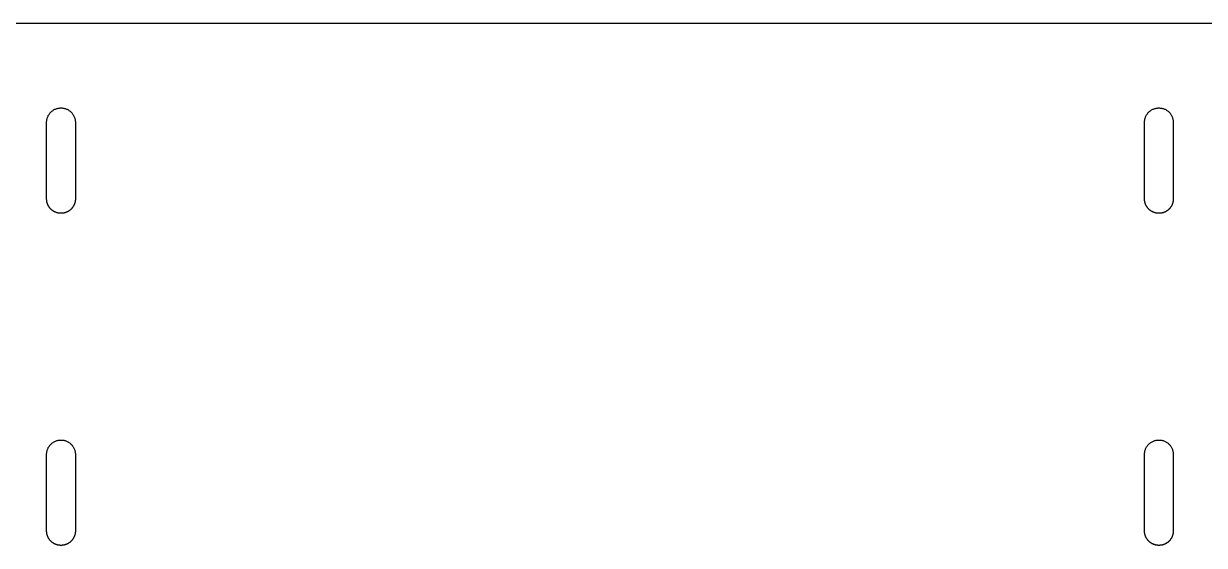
# Model space of a CAD drawing. Header units: inches. Extents: x 4 to 268, y 4 to 172.
# Drawn here: x 53.56 to 76.68, y 125.58 to 135.79 of the extents above; entities that cross this region are included whole.
import ezdxf

# ---------------------------------------------------------------- set-up
doc = ezdxf.new("R2010")
doc.units = ezdxf.units.IN
doc.header["$MEASUREMENT"] = 0

msp = doc.modelspace()

# ---------------------------------------------------------------- linework, layer by layer
at = {"layer": 'OUTLINE'}
for p, q in [((97.288, 135.793), (31.822, 135.793)), ((54.156, 134.109), (54.168, 134.115)), ((54.168, 134.115), (54.181, 134.121)), ((54.181, 134.121), (54.193, 134.126)), ((54.193, 134.126), (54.207, 134.13)), ((54.207, 134.13), (54.22, 134.134)), ((54.22, 134.134), (54.233, 134.137)), ((54.233, 134.137), (54.247, 134.139)), ((54.247, 134.139), (54.261, 134.141)), ((54.261, 134.141), (54.274, 134.142)), ((54.274, 134.142), (54.288, 134.142)), ((54.288, 134.142), (54.302, 134.142)), ((54.302, 134.142), (54.316, 134.141)), ((54.316, 134.141), (54.329, 134.139)), ((54.329, 134.139), (54.343, 134.137)), ((54.343, 134.137), (54.357, 134.134)), ((54.357, 134.134), (54.37, 134.13)), ((54.37, 134.13), (54.383, 134.126)), ((54.383, 134.126), (54.396, 134.121)), ((54.396, 134.121), (54.408, 134.115)), ((54.408, 134.115), (54.421, 134.109)), ((75.656, 134.109), (75.668, 134.115)), ((75.668, 134.115), (75.681, 134.121)), ((75.681, 134.121), (75.693, 134.126)), ((75.693, 134.126), (75.707, 134.13)), ((75.707, 134.13), (75.72, 134.134)), ((75.72, 134.134), (75.733, 134.137)), ((75.733, 134.137), (75.747, 134.139)), ((75.747, 134.139), (75.761, 134.141)), ((75.761, 134.141), (75.774, 134.142)), ((75.774, 134.142), (75.788, 134.142)), ((75.788, 134.142), (75.802, 134.142)), ((75.802, 134.142), (75.816, 134.141)), ((75.816, 134.141), (75.829, 134.139)), ((75.829, 134.139), (75.843, 134.137)), ((75.843, 134.137), (75.857, 134.134)), ((75.857, 134.134), (75.87, 134.13)), ((75.87, 134.13), (75.883, 134.126)), ((75.883, 134.126), (75.896, 134.121)), ((75.896, 134.121), (75.908, 134.115)), ((75.908, 134.115), (75.921, 134.109)), ((54.007, 133.875), (54.008, 133.889)), ((54.008, 133.889), (54.01, 133.902)), ((54.01, 133.902), (54.012, 133.916)), ((54.012, 133.916), (54.015, 133.929)), ((54.015, 133.929), (54.019, 133.943)), ((54.019, 133.943), (54.023, 133.956)), ((54.023, 133.956), (54.028, 133.969)), ((54.028, 133.969), (54.034, 133.981)), ((54.034, 133.981), (54.04, 133.994)), ((54.04, 133.994), (54.047, 134.006)), ((54.047, 134.006), (54.054, 134.017)), ((54.054, 134.017), (54.062, 134.029)), ((54.062, 134.029), (54.071, 134.04)), ((54.071, 134.04), (54.08, 134.05)), ((54.08, 134.05), (54.089, 134.06)), ((54.089, 134.06), (54.099, 134.07)), ((54.099, 134.07), (54.11, 134.079)), ((54.11, 134.079), (54.121, 134.087)), ((54.121, 134.087), (54.132, 134.095)), ((54.132, 134.095), (54.144, 134.102)), ((54.144, 134.102), (54.156, 134.109)), ((54.421, 134.109), (54.433, 134.102)), ((54.433, 134.102), (54.444, 134.095)), ((54.444, 134.095), (54.456, 134.087)), ((54.456, 134.087), (54.467, 134.079)), ((54.467, 134.079), (54.477, 134.07)), ((54.477, 134.07), (54.487, 134.06)), ((54.487, 134.06), (54.497, 134.05)), ((54.497, 134.05), (54.506, 134.04)), ((54.506, 134.04), (54.514, 134.029)), ((54.514, 134.029), (54.522, 134.017)), ((54.522, 134.017), (54.529, 134.006)), ((54.529, 134.006), (54.536, 133.994)), ((54.536, 133.994), (54.542, 133.981)), ((54.542, 133.981), (54.548, 133.969)), ((54.548, 133.969), (54.553, 133.956)), ((54.553, 133.956), (54.557, 133.943)), ((54.557, 133.943), (54.561, 133.929)), ((54.561, 133.929), (54.564, 133.916)), ((54.564, 133.916), (54.566, 133.902)), ((54.566, 133.902), (54.568, 133.889)), ((54.568, 133.889), (54.569, 133.875)), ((75.507, 133.875), (75.508, 133.889)), ((75.508, 133.889), (75.51, 133.902)), ((75.51, 133.902), (75.512, 133.916)), ((75.512, 133.916), (75.515, 133.929)), ((75.515, 133.929), (75.519, 133.943)), ((75.519, 133.943), (75.523, 133.956)), ((75.523, 133.956), (75.528, 133.969)), ((75.528, 133.969), (75.534, 133.981)), ((75.534, 133.981), (75.54, 133.994)), ((75.54, 133.994), (75.547, 134.006)), ((75.547, 134.006), (75.554, 134.017)), ((75.554, 134.017), (75.562, 134.029)), ((75.562, 134.029), (75.571, 134.04)), ((75.571, 134.04), (75.58, 134.05)), ((75.58, 134.05), (75.589, 134.06)), ((75.589, 134.06), (75.599, 134.07)), ((75.599, 134.07), (75.61, 134.079)), ((75.61, 134.079), (75.621, 134.087)), ((75.621, 134.087), (75.632, 134.095)), ((75.632, 134.095), (75.644, 134.102)), ((75.644, 134.102), (75.656, 134.109)), ((75.921, 134.109), (75.933, 134.102)), ((75.933, 134.102), (75.944, 134.095)), ((75.944, 134.095), (75.956, 134.087)), ((75.956, 134.087), (75.967, 134.079)), ((75.967, 134.079), (75.977, 134.07)), ((75.977, 134.07), (75.987, 134.06)), ((75.987, 134.06), (75.997, 134.05)), ((75.997, 134.05), (76.006, 134.04)), ((76.006, 134.04), (76.014, 134.029)), ((76.014, 134.029), (76.022, 134.017)), ((76.022, 134.017), (76.029, 134.006)), ((76.029, 134.006), (76.036, 133.994)), ((76.036, 133.994), (76.042, 133.981)), ((76.042, 133.981), (76.048, 133.969)), ((76.048, 133.969), (76.053, 133.956)), ((76.053, 133.956), (76.057, 133.943)), ((76.057, 133.943), (76.061, 133.929)), ((76.061, 133.929), (76.064, 133.916)), ((76.064, 133.916), (76.066, 133.902)), ((76.066, 133.902), (76.068, 133.889)), ((76.068, 133.889), (76.069, 133.875)), ((54.007, 133.861), (54.007, 133.875)), ((54.007, 132.361), (54.007, 133.861)), ((54.569, 133.875), (54.569, 133.861)), ((54.569, 133.861), (54.569, 132.361)), ((75.507, 133.861), (75.507, 133.875)), ((75.507, 132.361), (75.507, 133.861)), ((76.069, 133.875), (76.069, 133.861)), ((76.069, 133.861), (76.069, 132.361)), ((54.007, 132.354), (54.007, 132.361)), ((54.007, 132.347), (54.007, 132.354)), ((54.008, 132.34), (54.007, 132.347)), ((54.008, 132.334), (54.008, 132.34)), ((54.009, 132.327), (54.008, 132.334)), ((54.01, 132.32), (54.009, 132.327)), ((54.011, 132.313), (54.01, 132.32)), ((54.012, 132.306), (54.011, 132.313)), ((54.014, 132.299), (54.012, 132.306)), ((54.015, 132.293), (54.014, 132.299)), ((54.017, 132.286), (54.015, 132.293)), ((54.019, 132.279), (54.017, 132.286)), ((54.021, 132.273), (54.019, 132.279)), ((54.023, 132.266), (54.021, 132.273)), ((54.026, 132.26), (54.023, 132.266)), ((54.553, 132.266), (54.551, 132.26)), ((54.555, 132.273), (54.553, 132.266)), ((54.557, 132.279), (54.555, 132.273)), ((54.559, 132.286), (54.557, 132.279)), ((54.561, 132.293), (54.559, 132.286)), ((54.563, 132.299), (54.561, 132.293)), ((54.564, 132.306), (54.563, 132.299)), ((54.565, 132.313), (54.564, 132.306)), ((54.566, 132.32), (54.565, 132.313)), ((54.567, 132.327), (54.566, 132.32)), ((54.568, 132.334), (54.567, 132.327)), ((54.569, 132.34), (54.568, 132.334)), ((54.569, 132.361), (54.569, 132.354)), ((54.569, 132.354), (54.569, 132.347)), ((54.569, 132.347), (54.569, 132.34)), ((75.507, 132.354), (75.507, 132.361)), ((75.507, 132.347), (75.507, 132.354)), ((75.508, 132.34), (75.507, 132.347)), ((75.508, 132.334), (75.508, 132.34)), ((75.509, 132.327), (75.508, 132.334)), ((75.51, 132.32), (75.509, 132.327)), ((75.511, 132.313), (75.51, 132.32)), ((75.512, 132.306), (75.511, 132.313)), ((75.514, 132.299), (75.512, 132.306)), ((75.515, 132.293), (75.514, 132.299)), ((75.517, 132.286), (75.515, 132.293)), ((75.519, 132.279), (75.517, 132.286)), ((75.521, 132.273), (75.519, 132.279)), ((75.523, 132.266), (75.521, 132.273)), ((75.526, 132.26), (75.523, 132.266)), ((76.053, 132.266), (76.051, 132.26)), ((76.055, 132.273), (76.053, 132.266)), ((76.057, 132.279), (76.055, 132.273)), ((76.059, 132.286), (76.057, 132.279)), ((76.061, 132.293), (76.059, 132.286)), ((76.063, 132.299), (76.061, 132.293)), ((76.064, 132.306), (76.063, 132.299)), ((76.065, 132.313), (76.064, 132.306)), ((76.066, 132.32), (76.065, 132.313)), ((76.067, 132.327), (76.066, 132.32)), ((76.068, 132.334), (76.067, 132.327)), ((76.069, 132.34), (76.068, 132.334)), ((76.069, 132.361), (76.069, 132.354)), ((76.069, 132.354), (76.069, 132.347)), ((76.069, 132.347), (76.069, 132.34)), ((54.028, 132.253), (54.026, 132.26)), ((54.031, 132.247), (54.028, 132.253)), ((54.034, 132.241), (54.031, 132.247)), ((54.037, 132.235), (54.034, 132.241)), ((54.04, 132.229), (54.037, 132.235)), ((54.043, 132.222), (54.04, 132.229)), ((54.047, 132.217), (54.043, 132.222)), ((54.051, 132.211), (54.047, 132.217)), ((54.054, 132.205), (54.051, 132.211)), ((54.058, 132.199), (54.054, 132.205)), ((54.062, 132.194), (54.058, 132.199)), ((54.066, 132.188), (54.062, 132.194)), ((54.071, 132.183), (54.066, 132.188)), ((54.075, 132.177), (54.071, 132.183)), ((54.08, 132.172), (54.075, 132.177)), ((54.084, 132.167), (54.08, 132.172)), ((54.089, 132.162), (54.084, 132.167)), ((54.094, 132.157), (54.089, 132.162)), ((54.099, 132.153), (54.094, 132.157)), ((54.104, 132.148), (54.099, 132.153)), ((54.11, 132.144), (54.104, 132.148)), ((54.115, 132.139), (54.11, 132.144)), ((54.121, 132.135), (54.115, 132.139)), ((54.126, 132.131), (54.121, 132.135)), ((54.132, 132.127), (54.126, 132.131)), ((54.138, 132.123), (54.132, 132.127)), ((54.144, 132.12), (54.138, 132.123)), ((54.15, 132.116), (54.144, 132.12)), ((54.156, 132.113), (54.15, 132.116)), ((54.162, 132.11), (54.156, 132.113)), ((54.168, 132.107), (54.162, 132.11)), ((54.174, 132.104), (54.168, 132.107)), ((54.181, 132.101), (54.174, 132.104)), ((54.187, 132.099), (54.181, 132.101)), ((54.193, 132.096), (54.187, 132.099)), ((54.2, 132.094), (54.193, 132.096)), ((54.207, 132.092), (54.2, 132.094)), ((54.213, 132.09), (54.207, 132.092)), ((54.22, 132.088), (54.213, 132.09)), ((54.227, 132.087), (54.22, 132.088)), ((54.233, 132.085), (54.227, 132.087)), ((54.24, 132.084), (54.233, 132.085)), ((54.247, 132.083), (54.24, 132.084)), ((54.254, 132.082), (54.247, 132.083)), ((54.261, 132.081), (54.254, 132.082)), ((54.268, 132.081), (54.261, 132.081)), ((54.274, 132.08), (54.268, 132.081)), ((54.281, 132.08), (54.274, 132.08)), ((54.288, 132.08), (54.281, 132.08)), ((54.295, 132.08), (54.288, 132.08)), ((54.302, 132.08), (54.295, 132.08)), ((54.309, 132.081), (54.302, 132.08)), ((54.316, 132.081), (54.309, 132.081)), ((54.323, 132.082), (54.316, 132.081)), ((54.329, 132.083), (54.323, 132.082)), ((54.336, 132.084), (54.329, 132.083)), ((54.343, 132.085), (54.336, 132.084)), ((54.35, 132.087), (54.343, 132.085)), ((54.357, 132.088), (54.35, 132.087)), ((54.363, 132.09), (54.357, 132.088)), ((54.37, 132.092), (54.363, 132.09)), ((54.376, 132.094), (54.37, 132.092)), ((54.383, 132.096), (54.376, 132.094)), ((54.389, 132.099), (54.383, 132.096)), ((54.396, 132.101), (54.389, 132.099)), ((54.402, 132.104), (54.396, 132.101)), ((54.408, 132.107), (54.402, 132.104)), ((54.415, 132.11), (54.408, 132.107)), ((54.421, 132.113), (54.415, 132.11)), ((54.427, 132.116), (54.421, 132.113)), ((54.433, 132.12), (54.427, 132.116)), ((54.439, 132.123), (54.433, 132.12)), ((54.444, 132.127), (54.439, 132.123)), ((54.45, 132.131), (54.444, 132.127)), ((54.456, 132.135), (54.45, 132.131)), ((54.461, 132.139), (54.456, 132.135)), ((54.467, 132.144), (54.461, 132.139)), ((54.472, 132.148), (54.467, 132.144)), ((54.477, 132.153), (54.472, 132.148)), ((54.482, 132.157), (54.477, 132.153)), ((54.487, 132.162), (54.482, 132.157)), ((54.492, 132.167), (54.487, 132.162)), ((54.497, 132.172), (54.492, 132.167)), ((54.501, 132.177), (54.497, 132.172)), ((54.506, 132.183), (54.501, 132.177)), ((54.51, 132.188), (54.506, 132.183)), ((54.514, 132.194), (54.51, 132.188)), ((54.518, 132.199), (54.514, 132.194)), ((54.522, 132.205), (54.518, 132.199)), ((54.526, 132.211), (54.522, 132.205)), ((54.529, 132.217), (54.526, 132.211)), ((54.533, 132.222), (54.529, 132.217)), ((54.536, 132.229), (54.533, 132.222)), ((54.539, 132.235), (54.536, 132.229)), ((54.542, 132.241), (54.539, 132.235)), ((54.545, 132.247), (54.542, 132.241)), ((54.548, 132.253), (54.545, 132.247)), ((54.551, 132.26), (54.548, 132.253)), ((75.528, 132.253), (75.526, 132.26)), ((75.531, 132.247), (75.528, 132.253)), ((75.534, 132.241), (75.531, 132.247)), ((75.537, 132.235), (75.534, 132.241)), ((75.54, 132.229), (75.537, 132.235)), ((75.543, 132.222), (75.54, 132.229)), ((75.547, 132.217), (75.543, 132.222)), ((75.551, 132.211), (75.547, 132.217)), ((75.554, 132.205), (75.551, 132.211)), ((75.558, 132.199), (75.554, 132.205)), ((75.562, 132.194), (75.558, 132.199)), ((75.566, 132.188), (75.562, 132.194)), ((75.571, 132.183), (75.566, 132.188)), ((75.575, 132.177), (75.571, 132.183)), ((75.58, 132.172), (75.575, 132.177)), ((75.584, 132.167), (75.58, 132.172)), ((75.589, 132.162), (75.584, 132.167)), ((75.594, 132.157), (75.589, 132.162)), ((75.599, 132.153), (75.594, 132.157)), ((75.604, 132.148), (75.599, 132.153)), ((75.61, 132.144), (75.604, 132.148)), ((75.615, 132.139), (75.61, 132.144)), ((75.621, 132.135), (75.615, 132.139)), ((75.626, 132.131), (75.621, 132.135)), ((75.632, 132.127), (75.626, 132.131)), ((75.638, 132.123), (75.632, 132.127)), ((75.644, 132.12), (75.638, 132.123)), ((75.65, 132.116), (75.644, 132.12)), ((75.656, 132.113), (75.65, 132.116)), ((75.662, 132.11), (75.656, 132.113)), ((75.668, 132.107), (75.662, 132.11)), ((75.674, 132.104), (75.668, 132.107)), ((75.681, 132.101), (75.674, 132.104)), ((75.687, 132.099), (75.681, 132.101)), ((75.693, 132.096), (75.687, 132.099)), ((75.7, 132.094), (75.693, 132.096)), ((75.707, 132.092), (75.7, 132.094)), ((75.713, 132.09), (75.707, 132.092)), ((75.72, 132.088), (75.713, 132.09)), ((75.727, 132.087), (75.72, 132.088)), ((75.733, 132.085), (75.727, 132.087)), ((75.74, 132.084), (75.733, 132.085)), ((75.747, 132.083), (75.74, 132.084)), ((75.754, 132.082), (75.747, 132.083)), ((75.761, 132.081), (75.754, 132.082)), ((75.768, 132.081), (75.761, 132.081)), ((75.774, 132.08), (75.768, 132.081)), ((75.781, 132.08), (75.774, 132.08)), ((75.788, 132.08), (75.781, 132.08)), ((75.795, 132.08), (75.788, 132.08)), ((75.802, 132.08), (75.795, 132.08)), ((75.809, 132.081), (75.802, 132.08)), ((75.816, 132.081), (75.809, 132.081)), ((75.823, 132.082), (75.816, 132.081)), ((75.829, 132.083), (75.823, 132.082)), ((75.836, 132.084), (75.829, 132.083)), ((75.843, 132.085), (75.836, 132.084)), ((75.85, 132.087), (75.843, 132.085)), ((75.857, 132.088), (75.85, 132.087)), ((75.863, 132.09), (75.857, 132.088)), ((75.87, 132.092), (75.863, 132.09)), ((75.876, 132.094), (75.87, 132.092)), ((75.883, 132.096), (75.876, 132.094)), ((75.889, 132.099), (75.883, 132.096)), ((75.896, 132.101), (75.889, 132.099)), ((75.902, 132.104), (75.896, 132.101)), ((75.908, 132.107), (75.902, 132.104)), ((75.915, 132.11), (75.908, 132.107)), ((75.921, 132.113), (75.915, 132.11)), ((75.927, 132.116), (75.921, 132.113)), ((75.933, 132.12), (75.927, 132.116)), ((75.939, 132.123), (75.933, 132.12)), ((75.944, 132.127), (75.939, 132.123)), ((75.95, 132.131), (75.944, 132.127)), ((75.956, 132.135), (75.95, 132.131)), ((75.961, 132.139), (75.956, 132.135)), ((75.967, 132.144), (75.961, 132.139)), ((75.972, 132.148), (75.967, 132.144)), ((75.977, 132.153), (75.972, 132.148)), ((75.982, 132.157), (75.977, 132.153)), ((75.987, 132.162), (75.982, 132.157)), ((75.992, 132.167), (75.987, 132.162)), ((75.997, 132.172), (75.992, 132.167)), ((76.001, 132.177), (75.997, 132.172)), ((76.006, 132.183), (76.001, 132.177)), ((76.01, 132.188), (76.006, 132.183)), ((76.014, 132.194), (76.01, 132.188)), ((76.018, 132.199), (76.014, 132.194)), ((76.022, 132.205), (76.018, 132.199)), ((76.026, 132.211), (76.022, 132.205)), ((76.029, 132.217), (76.026, 132.211)), ((76.033, 132.222), (76.029, 132.217)), ((76.036, 132.229), (76.033, 132.222)), ((76.039, 132.235), (76.036, 132.229)), ((76.042, 132.241), (76.039, 132.235)), ((76.045, 132.247), (76.042, 132.241)), ((76.048, 132.253), (76.045, 132.247)), ((76.051, 132.26), (76.048, 132.253)), ((54.233, 127.637), (54.247, 127.639)), ((54.247, 127.639), (54.261, 127.641)), ((54.261, 127.641), (54.274, 127.642)), ((54.274, 127.642), (54.288, 127.642)), ((54.288, 127.642), (54.302, 127.642)), ((54.302, 127.642), (54.316, 127.641)), ((54.316, 127.641), (54.329, 127.639)), ((54.329, 127.639), (54.343, 127.637)), ((75.733, 127.637), (75.747, 127.639)), ((75.747, 127.639), (75.761, 127.641)), ((75.761, 127.641), (75.774, 127.642)), ((75.774, 127.642), (75.788, 127.642)), ((75.788, 127.642), (75.802, 127.642)), ((75.802, 127.642), (75.816, 127.641)), ((75.816, 127.641), (75.829, 127.639)), ((75.829, 127.639), (75.843, 127.637)), ((54.01, 127.402), (54.012, 127.416)), ((54.012, 127.416), (54.015, 127.429)), ((54.015, 127.429), (54.019, 127.443)), ((54.019, 127.443), (54.023, 127.456)), ((54.023, 127.456), (54.028, 127.469)), ((54.028, 127.469), (54.034, 127.481)), ((54.034, 127.481), (54.04, 127.494)), ((54.04, 127.494), (54.047, 127.506)), ((54.047, 127.506), (54.054, 127.517)), ((54.054, 127.517), (54.062, 127.529)), ((54.062, 127.529), (54.071, 127.54)), ((54.071, 127.54), (54.08, 127.55)), ((54.08, 127.55), (54.089, 127.56)), ((54.089, 127.56), (54.099, 127.57)), ((54.099, 127.57), (54.11, 127.579)), ((54.11, 127.579), (54.121, 127.587)), ((54.121, 127.587), (54.132, 127.595)), ((54.132, 127.595), (54.144, 127.602)), ((54.144, 127.602), (54.156, 127.609)), ((54.156, 127.609), (54.168, 127.615)), ((54.168, 127.615), (54.181, 127.621)), ((54.181, 127.621), (54.193, 127.626)), ((54.193, 127.626), (54.207, 127.63)), ((54.207, 127.63), (54.22, 127.634)), ((54.22, 127.634), (54.233, 127.637)), ((54.343, 127.637), (54.357, 127.634)), ((54.357, 127.634), (54.37, 127.63)), ((54.37, 127.63), (54.383, 127.626)), ((54.383, 127.626), (54.396, 127.621)), ((54.396, 127.621), (54.408, 127.615)), ((54.408, 127.615), (54.421, 127.609)), ((54.421, 127.609), (54.433, 127.602)), ((54.433, 127.602), (54.444, 127.595)), ((54.444, 127.595), (54.456, 127.587)), ((54.456, 127.587), (54.467, 127.579)), ((54.467, 127.579), (54.477, 127.57)), ((54.477, 127.57), (54.487, 127.56)), ((54.487, 127.56), (54.497, 127.55)), ((54.497, 127.55), (54.506, 127.54)), ((54.506, 127.54), (54.514, 127.529)), ((54.514, 127.529), (54.522, 127.517)), ((54.522, 127.517), (54.529, 127.506)), ((54.529, 127.506), (54.536, 127.494)), ((54.536, 127.494), (54.542, 127.481)), ((54.542, 127.481), (54.548, 127.469)), ((54.548, 127.469), (54.553, 127.456)), ((54.553, 127.456), (54.557, 127.443)), ((54.557, 127.443), (54.561, 127.429)), ((54.561, 127.429), (54.564, 127.416)), ((54.564, 127.416), (54.566, 127.402)), ((75.51, 127.402), (75.512, 127.416)), ((75.512, 127.416), (75.515, 127.429)), ((75.515, 127.429), (75.519, 127.443)), ((75.519, 127.443), (75.523, 127.456)), ((75.523, 127.456), (75.528, 127.469)), ((75.528, 127.469), (75.534, 127.481)), ((75.534, 127.481), (75.54, 127.494)), ((75.54, 127.494), (75.547, 127.506)), ((75.547, 127.506), (75.554, 127.517)), ((75.554, 127.517), (75.562, 127.529)), ((75.562, 127.529), (75.571, 127.54)), ((75.571, 127.54), (75.58, 127.55)), ((75.58, 127.55), (75.589, 127.56)), ((75.589, 127.56), (75.599, 127.57)), ((75.599, 127.57), (75.61, 127.579)), ((75.61, 127.579), (75.621, 127.587)), ((75.621, 127.587), (75.632, 127.595)), ((75.632, 127.595), (75.644, 127.602)), ((75.644, 127.602), (75.656, 127.609)), ((75.656, 127.609), (75.668, 127.615)), ((75.668, 127.615), (75.681, 127.621)), ((75.681, 127.621), (75.693, 127.626)), ((75.693, 127.626), (75.707, 127.63)), ((75.707, 127.63), (75.72, 127.634)), ((75.72, 127.634), (75.733, 127.637)), ((75.843, 127.637), (75.857, 127.634)), ((75.857, 127.634), (75.87, 127.63)), ((75.87, 127.63), (75.883, 127.626)), ((75.883, 127.626), (75.896, 127.621)), ((75.896, 127.621), (75.908, 127.615)), ((75.908, 127.615), (75.921, 127.609)), ((75.921, 127.609), (75.933, 127.602)), ((75.933, 127.602), (75.944, 127.595)), ((75.944, 127.595), (75.956, 127.587)), ((75.956, 127.587), (75.967, 127.579)), ((75.967, 127.579), (75.977, 127.57)), ((75.977, 127.57), (75.987, 127.56)), ((75.987, 127.56), (75.997, 127.55)), ((75.997, 127.55), (76.006, 127.54)), ((76.006, 127.54), (76.014, 127.529)), ((76.014, 127.529), (76.022, 127.517)), ((76.022, 127.517), (76.029, 127.506)), ((76.029, 127.506), (76.036, 127.494)), ((76.036, 127.494), (76.042, 127.481)), ((76.042, 127.481), (76.048, 127.469)), ((76.048, 127.469), (76.053, 127.456)), ((76.053, 127.456), (76.057, 127.443)), ((76.057, 127.443), (76.061, 127.429)), ((76.061, 127.429), (76.064, 127.416)), ((76.064, 127.416), (76.066, 127.402)), ((54.007, 127.375), (54.008, 127.389)), ((54.007, 127.361), (54.007, 127.375)), ((54.007, 125.861), (54.007, 127.361)), ((54.008, 127.389), (54.01, 127.402)), ((54.566, 127.402), (54.568, 127.389)), ((54.568, 127.389), (54.569, 127.375)), ((54.569, 127.375), (54.569, 127.361)), ((54.569, 127.361), (54.569, 125.861)), ((75.507, 127.375), (75.508, 127.389)), ((75.507, 127.361), (75.507, 127.375)), ((75.507, 125.861), (75.507, 127.361)), ((75.508, 127.389), (75.51, 127.402)), ((76.066, 127.402), (76.068, 127.389)), ((76.068, 127.389), (76.069, 127.375)), ((76.069, 127.375), (76.069, 127.361)), ((76.069, 127.361), (76.069, 125.861)), ((54.007, 125.854), (54.007, 125.861)), ((54.007, 125.847), (54.007, 125.854)), ((54.008, 125.84), (54.007, 125.847)), ((54.008, 125.834), (54.008, 125.84)), ((54.009, 125.827), (54.008, 125.834)), ((54.01, 125.82), (54.009, 125.827)), ((54.011, 125.813), (54.01, 125.82)), ((54.012, 125.806), (54.011, 125.813)), ((54.014, 125.799), (54.012, 125.806)), ((54.015, 125.793), (54.014, 125.799)), ((54.017, 125.786), (54.015, 125.793)), ((54.561, 125.793), (54.559, 125.786)), ((54.563, 125.799), (54.561, 125.793)), ((54.564, 125.806), (54.563, 125.799)), ((54.565, 125.813), (54.564, 125.806)), ((54.566, 125.82), (54.565, 125.813)), ((54.567, 125.827), (54.566, 125.82)), ((54.568, 125.834), (54.567, 125.827)), ((54.569, 125.84), (54.568, 125.834)), ((54.569, 125.861), (54.569, 125.854)), ((54.569, 125.854), (54.569, 125.847)), ((54.569, 125.847), (54.569, 125.84)), ((75.507, 125.854), (75.507, 125.861)), ((75.507, 125.847), (75.507, 125.854)), ((75.508, 125.84), (75.507, 125.847)), ((75.508, 125.834), (75.508, 125.84)), ((75.509, 125.827), (75.508, 125.834)), ((75.51, 125.82), (75.509, 125.827)), ((75.511, 125.813), (75.51, 125.82)), ((75.512, 125.806), (75.511, 125.813)), ((75.514, 125.799), (75.512, 125.806)), ((75.515, 125.793), (75.514, 125.799)), ((75.517, 125.786), (75.515, 125.793)), ((76.061, 125.793), (76.059, 125.786)), ((76.063, 125.799), (76.061, 125.793)), ((76.064, 125.806), (76.063, 125.799)), ((76.065, 125.813), (76.064, 125.806)), ((76.066, 125.82), (76.065, 125.813)), ((76.067, 125.827), (76.066, 125.82)), ((76.068, 125.834), (76.067, 125.827)), ((76.069, 125.84), (76.068, 125.834)), ((76.069, 125.861), (76.069, 125.854)), ((76.069, 125.854), (76.069, 125.847)), ((76.069, 125.847), (76.069, 125.84)), ((54.019, 125.779), (54.017, 125.786)), ((54.021, 125.773), (54.019, 125.779)), ((54.023, 125.766), (54.021, 125.773)), ((54.026, 125.76), (54.023, 125.766)), ((54.028, 125.753), (54.026, 125.76)), ((54.031, 125.747), (54.028, 125.753)), ((54.034, 125.741), (54.031, 125.747)), ((54.037, 125.735), (54.034, 125.741)), ((54.04, 125.729), (54.037, 125.735)), ((54.043, 125.722), (54.04, 125.729)), ((54.047, 125.717), (54.043, 125.722)), ((54.051, 125.711), (54.047, 125.717)), ((54.054, 125.705), (54.051, 125.711)), ((54.058, 125.699), (54.054, 125.705)), ((54.062, 125.694), (54.058, 125.699)), ((54.066, 125.688), (54.062, 125.694)), ((54.071, 125.683), (54.066, 125.688)), ((54.075, 125.677), (54.071, 125.683)), ((54.08, 125.672), (54.075, 125.677)), ((54.084, 125.667), (54.08, 125.672)), ((54.089, 125.662), (54.084, 125.667)), ((54.094, 125.657), (54.089, 125.662)), ((54.099, 125.653), (54.094, 125.657)), ((54.104, 125.648), (54.099, 125.653)), ((54.11, 125.644), (54.104, 125.648)), ((54.115, 125.639), (54.11, 125.644)), ((54.121, 125.635), (54.115, 125.639)), ((54.126, 125.631), (54.121, 125.635)), ((54.132, 125.627), (54.126, 125.631)), ((54.138, 125.623), (54.132, 125.627)), ((54.144, 125.62), (54.138, 125.623)), ((54.15, 125.616), (54.144, 125.62)), ((54.156, 125.613), (54.15, 125.616)), ((54.162, 125.61), (54.156, 125.613)), ((54.168, 125.607), (54.162, 125.61)), ((54.174, 125.604), (54.168, 125.607)), ((54.181, 125.601), (54.174, 125.604)), ((54.187, 125.599), (54.181, 125.601)), ((54.193, 125.596), (54.187, 125.599)), ((54.2, 125.594), (54.193, 125.596)), ((54.207, 125.592), (54.2, 125.594)), ((54.213, 125.59), (54.207, 125.592)), ((54.22, 125.588), (54.213, 125.59)), ((54.227, 125.587), (54.22, 125.588)), ((54.233, 125.585), (54.227, 125.587)), ((54.24, 125.584), (54.233, 125.585)), ((54.247, 125.583), (54.24, 125.584)), ((54.254, 125.582), (54.247, 125.583)), ((54.261, 125.581), (54.254, 125.582)), ((54.268, 125.581), (54.261, 125.581)), ((54.274, 125.58), (54.268, 125.581)), ((54.281, 125.58), (54.274, 125.58)), ((54.288, 125.58), (54.281, 125.58)), ((54.295, 125.58), (54.288, 125.58)), ((54.302, 125.58), (54.295, 125.58)), ((54.309, 125.581), (54.302, 125.58)), ((54.316, 125.581), (54.309, 125.581)), ((54.323, 125.582), (54.316, 125.581)), ((54.329, 125.583), (54.323, 125.582)), ((54.336, 125.584), (54.329, 125.583)), ((54.343, 125.585), (54.336, 125.584)), ((54.35, 125.587), (54.343, 125.585)), ((54.357, 125.588), (54.35, 125.587)), ((54.363, 125.59), (54.357, 125.588)), ((54.37, 125.592), (54.363, 125.59)), ((54.376, 125.594), (54.37, 125.592)), ((54.383, 125.596), (54.376, 125.594)), ((54.389, 125.599), (54.383, 125.596)), ((54.396, 125.601), (54.389, 125.599)), ((54.402, 125.604), (54.396, 125.601)), ((54.408, 125.607), (54.402, 125.604)), ((54.415, 125.61), (54.408, 125.607)), ((54.421, 125.613), (54.415, 125.61)), ((54.427, 125.616), (54.421, 125.613)), ((54.433, 125.62), (54.427, 125.616)), ((54.439, 125.623), (54.433, 125.62)), ((54.444, 125.627), (54.439, 125.623)), ((54.45, 125.631), (54.444, 125.627)), ((54.456, 125.635), (54.45, 125.631)), ((54.461, 125.639), (54.456, 125.635)), ((54.467, 125.644), (54.461, 125.639)), ((54.472, 125.648), (54.467, 125.644)), ((54.477, 125.653), (54.472, 125.648)), ((54.482, 125.657), (54.477, 125.653)), ((54.487, 125.662), (54.482, 125.657)), ((54.492, 125.667), (54.487, 125.662)), ((54.497, 125.672), (54.492, 125.667)), ((54.501, 125.677), (54.497, 125.672)), ((54.506, 125.683), (54.501, 125.677)), ((54.51, 125.688), (54.506, 125.683)), ((54.514, 125.694), (54.51, 125.688)), ((54.518, 125.699), (54.514, 125.694)), ((54.522, 125.705), (54.518, 125.699)), ((54.526, 125.711), (54.522, 125.705)), ((54.529, 125.717), (54.526, 125.711)), ((54.533, 125.722), (54.529, 125.717)), ((54.536, 125.729), (54.533, 125.722)), ((54.539, 125.735), (54.536, 125.729)), ((54.542, 125.741), (54.539, 125.735)), ((54.545, 125.747), (54.542, 125.741)), ((54.548, 125.753), (54.545, 125.747)), ((54.551, 125.76), (54.548, 125.753)), ((54.553, 125.766), (54.551, 125.76)), ((54.555, 125.773), (54.553, 125.766)), ((54.557, 125.779), (54.555, 125.773)), ((54.559, 125.786), (54.557, 125.779)), ((75.519, 125.779), (75.517, 125.786)), ((75.521, 125.773), (75.519, 125.779)), ((75.523, 125.766), (75.521, 125.773)), ((75.526, 125.76), (75.523, 125.766)), ((75.528, 125.753), (75.526, 125.76)), ((75.531, 125.747), (75.528, 125.753)), ((75.534, 125.741), (75.531, 125.747)), ((75.537, 125.735), (75.534, 125.741)), ((75.54, 125.729), (75.537, 125.735)), ((75.543, 125.722), (75.54, 125.729)), ((75.547, 125.717), (75.543, 125.722)), ((75.551, 125.711), (75.547, 125.717)), ((75.554, 125.705), (75.551, 125.711)), ((75.558, 125.699), (75.554, 125.705)), ((75.562, 125.694), (75.558, 125.699)), ((75.566, 125.688), (75.562, 125.694)), ((75.571, 125.683), (75.566, 125.688)), ((75.575, 125.677), (75.571, 125.683)), ((75.58, 125.672), (75.575, 125.677)), ((75.584, 125.667), (75.58, 125.672)), ((75.589, 125.662), (75.584, 125.667)), ((75.594, 125.657), (75.589, 125.662)), ((75.599, 125.653), (75.594, 125.657)), ((75.604, 125.648), (75.599, 125.653)), ((75.61, 125.644), (75.604, 125.648)), ((75.615, 125.639), (75.61, 125.644)), ((75.621, 125.635), (75.615, 125.639)), ((75.626, 125.631), (75.621, 125.635)), ((75.632, 125.627), (75.626, 125.631)), ((75.638, 125.623), (75.632, 125.627)), ((75.644, 125.62), (75.638, 125.623)), ((75.65, 125.616), (75.644, 125.62)), ((75.656, 125.613), (75.65, 125.616)), ((75.662, 125.61), (75.656, 125.613)), ((75.668, 125.607), (75.662, 125.61)), ((75.674, 125.604), (75.668, 125.607)), ((75.681, 125.601), (75.674, 125.604)), ((75.687, 125.599), (75.681, 125.601)), ((75.693, 125.596), (75.687, 125.599)), ((75.7, 125.594), (75.693, 125.596)), ((75.707, 125.592), (75.7, 125.594)), ((75.713, 125.59), (75.707, 125.592)), ((75.72, 125.588), (75.713, 125.59)), ((75.727, 125.587), (75.72, 125.588)), ((75.733, 125.585), (75.727, 125.587)), ((75.74, 125.584), (75.733, 125.585)), ((75.747, 125.583), (75.74, 125.584)), ((75.754, 125.582), (75.747, 125.583)), ((75.761, 125.581), (75.754, 125.582)), ((75.768, 125.581), (75.761, 125.581)), ((75.774, 125.58), (75.768, 125.581)), ((75.781, 125.58), (75.774, 125.58)), ((75.788, 125.58), (75.781, 125.58)), ((75.795, 125.58), (75.788, 125.58)), ((75.802, 125.58), (75.795, 125.58)), ((75.809, 125.581), (75.802, 125.58)), ((75.816, 125.581), (75.809, 125.581)), ((75.823, 125.582), (75.816, 125.581)), ((75.829, 125.583), (75.823, 125.582)), ((75.836, 125.584), (75.829, 125.583)), ((75.843, 125.585), (75.836, 125.584)), ((75.85, 125.587), (75.843, 125.585)), ((75.857, 125.588), (75.85, 125.587)), ((75.863, 125.59), (75.857, 125.588)), ((75.87, 125.592), (75.863, 125.59)), ((75.876, 125.594), (75.87, 125.592)), ((75.883, 125.596), (75.876, 125.594)), ((75.889, 125.599), (75.883, 125.596)), ((75.896, 125.601), (75.889, 125.599)), ((75.902, 125.604), (75.896, 125.601)), ((75.908, 125.607), (75.902, 125.604)), ((75.915, 125.61), (75.908, 125.607)), ((75.921, 125.613), (75.915, 125.61)), ((75.927, 125.616), (75.921, 125.613)), ((75.933, 125.62), (75.927, 125.616)), ((75.939, 125.623), (75.933, 125.62)), ((75.944, 125.627), (75.939, 125.623)), ((75.95, 125.631), (75.944, 125.627)), ((75.956, 125.635), (75.95, 125.631)), ((75.961, 125.639), (75.956, 125.635)), ((75.967, 125.644), (75.961, 125.639)), ((75.972, 125.648), (75.967, 125.644)), ((75.977, 125.653), (75.972, 125.648)), ((75.982, 125.657), (75.977, 125.653)), ((75.987, 125.662), (75.982, 125.657)), ((75.992, 125.667), (75.987, 125.662)), ((75.997, 125.672), (75.992, 125.667)), ((76.001, 125.677), (75.997, 125.672)), ((76.006, 125.683), (76.001, 125.677)), ((76.01, 125.688), (76.006, 125.683)), ((76.014, 125.694), (76.01, 125.688)), ((76.018, 125.699), (76.014, 125.694)), ((76.022, 125.705), (76.018, 125.699)), ((76.026, 125.711), (76.022, 125.705)), ((76.029, 125.717), (76.026, 125.711)), ((76.033, 125.722), (76.029, 125.717)), ((76.036, 125.729), (76.033, 125.722)), ((76.039, 125.735), (76.036, 125.729)), ((76.042, 125.741), (76.039, 125.735)), ((76.045, 125.747), (76.042, 125.741)), ((76.048, 125.753), (76.045, 125.747)), ((76.051, 125.76), (76.048, 125.753)), ((76.053, 125.766), (76.051, 125.76)), ((76.055, 125.773), (76.053, 125.766)), ((76.057, 125.779), (76.055, 125.773)), ((76.059, 125.786), (76.057, 125.779))]:
    msp.add_line(p, q, dxfattribs=at)

doc.saveas('drawing.dxf')
